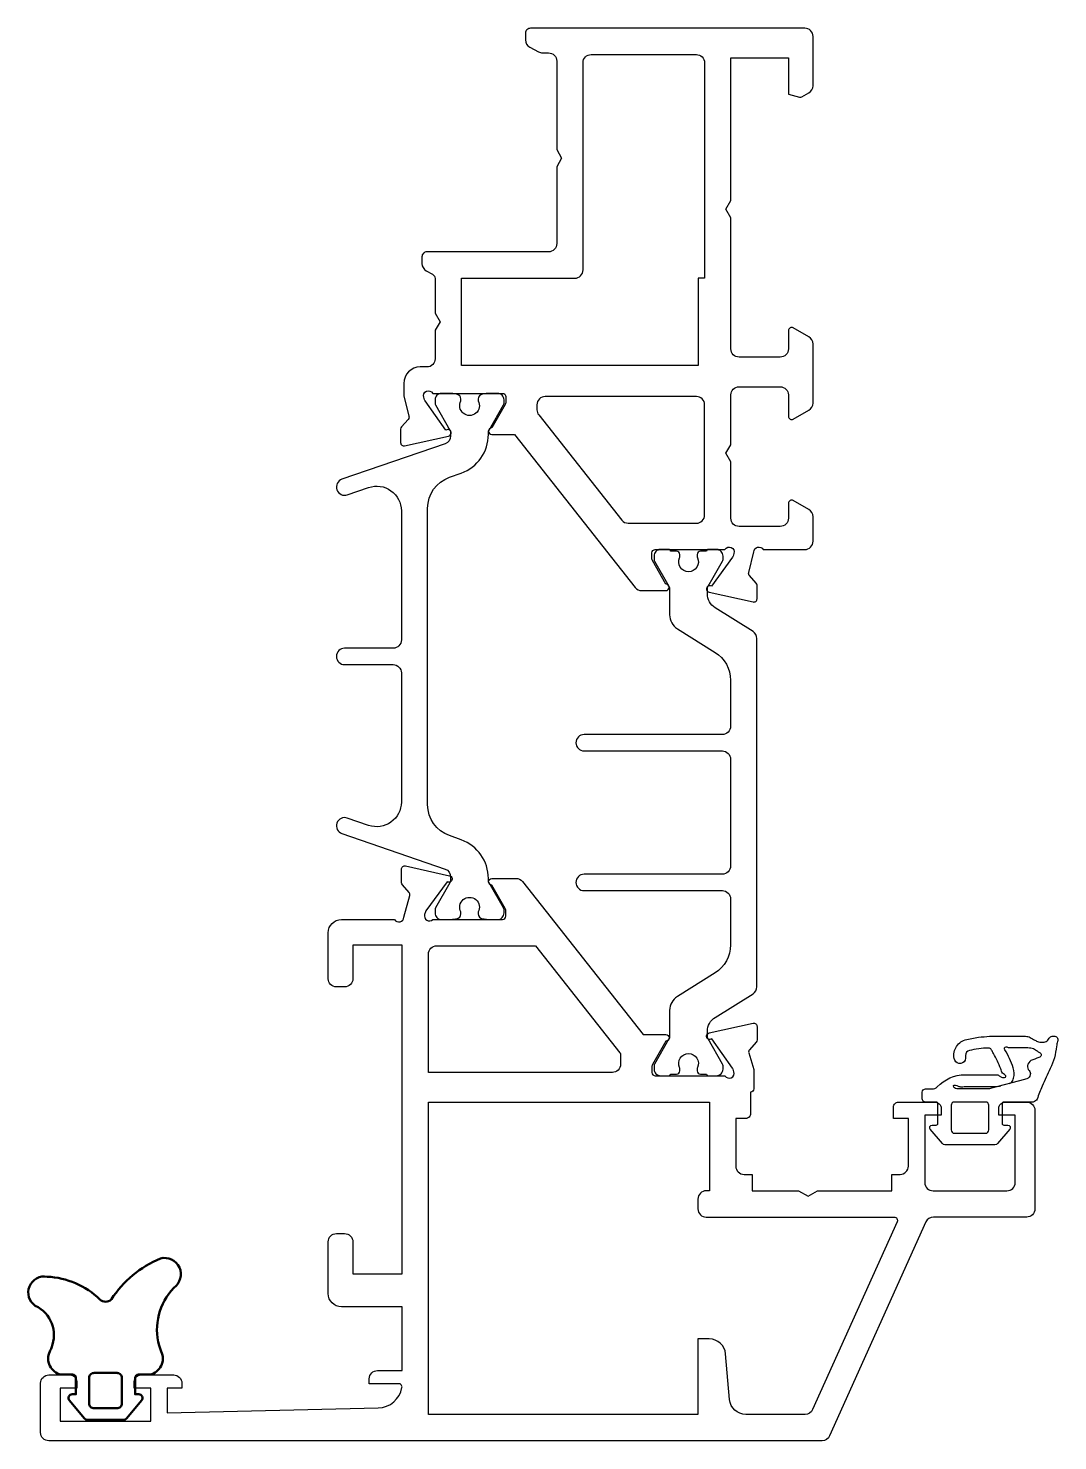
# Model space of a CAD drawing. Header units: millimetres. Extents: x 0 to 62.6, y 0 to 85.9.
import ezdxf

# ---------------------------------------------------------------- set-up
doc = ezdxf.new("R2010")
doc.units = ezdxf.units.MM
doc.layers.add('aluminium', color=4, linetype='Continuous')
doc.layers.add('rubber', color=1, linetype='Continuous')

msp = doc.modelspace()

# ---------------------------------------------------------------- linework, layer by layer
at = {"layer": 'aluminium'}
for points in [[(24.256, 72.3, 0.414214), (23.956, 72), (23.956, 71.594, 0.272375), (24.213, 71.157), (24.602, 70.941, -0.272375), (24.756, 70.679), (24.756, 68.57), (25.056, 68.05), (24.756, 67.53), (24.756, 65.8, -0.414214), (24.256, 65.3), (23.852, 65.3, 0.414213), (22.852, 64.3), (22.852, 63.697), (22.852, 63.547), (23.162, 62.308, -0.263193), (23.119, 62.116), (22.708, 61.659, 0.185256), (22.657, 61.525), (22.657, 60.701, 0.479656), (22.9, 60.505), (25.579, 61.099, 1.238134), (25.416, 61.455), (24.142, 63.241, -0.080897), (24.114, 63.299), (24.065, 63.459, -0.892534), (24.611, 63.697), (28.852, 63.697, -0.414214), (29.052, 63.497), (29.052, 63.123, -0.131652), (29.025, 63.023), (28.201, 61.597, 1), (28.201, 61.197), (29.581, 61.197), (36.933, 51.89, 0.229445), (37.326, 51.7), (38.802, 51.7, 1), (38.802, 52.1), (37.978, 53.526, -0.131652), (37.952, 53.626), (37.952, 54, -0.414214), (38.152, 54.2), (42.392, 54.2, -0.892534), (42.938, 53.962), (42.89, 53.803, -0.083094), (42.86, 53.744), (41.571, 51.969, 1.178332), (41.424, 51.603), (44.103, 51.009, 0.479656), (44.346, 51.204), (44.346, 52.028, 0.185256), (44.295, 52.162), (43.884, 52.619, -0.263193), (43.841, 52.811), (44.152, 54.05, -0.767327), (44.711, 54.2), (47.252, 54.2, 0.414214), (47.752, 54.7), (47.752, 56.192, 0.267949), (47.502, 56.625), (46.552, 57.173, 0.57735), (46.252, 57), (46.252, 56.1, -0.414214), (45.752, 55.6), (43.252, 55.6, -0.414214), (42.752, 56.1), (42.752, 59.525), (42.448, 60.05), (42.752, 60.575), (42.752, 63.601, -0.414214), (43.252, 64.1), (45.752, 64.1, -0.414214), (46.252, 63.6), (46.252, 62.3, 0.57735), (46.552, 62.127), (47.502, 62.675, 0.267949), (47.752, 63.108), (47.752, 66.692, 0.267949), (47.502, 67.125), (46.552, 67.673, 0.57735), (46.252, 67.5), (46.252, 66.4, -0.414214), (45.752, 65.9), (43.252, 65.9, -0.414214), (42.752, 66.4), (42.752, 74.38), (42.452, 74.9), (42.752, 75.42), (42.752, 84.1), (46.252, 84.1), (46.252, 81.886), (46.922, 81.707, 0.198912), (47.073, 81.727), (47.502, 81.974, 0.267949), (47.752, 82.407), (47.752, 85.4, 0.414214), (47.252, 85.9), (30.556, 85.9, 0.414214), (30.256, 85.6), (30.256, 85.194, 0.272375), (30.513, 84.757), (31.043, 84.463, 0.127458), (31.285, 84.4), (31.656, 84.4, -0.414214), (32.156, 83.9), (32.156, 78.52), (32.456, 78), (32.156, 77.48), (32.156, 72.8, -0.414214), (31.656, 72.3)], [(40.756, 65.4), (26.356, 65.4), (26.356, 70.7), (33.256, 70.7, 0.414214), (33.756, 71.2), (33.756, 83.8, -0.414213), (34.256, 84.3), (40.652, 84.3, -0.414214), (41.152, 83.8), (41.152, 70.7), (40.756, 70.7)], [(36.116, 55.99, 0.229445), (36.508, 55.8), (40.656, 55.8, 0.414214), (41.156, 56.3), (41.156, 63, 0.414214), (40.656, 63.5), (31.456, 63.5, 0.414214), (30.956, 63), (30.956, 62.695, 0.168732), (31.063, 62.385)], [(0.752, 0.5), (0.752, 3.5, -0.414214), (1.252, 4), (2.552, 4, -0.414214), (2.952, 3.6), (2.952, 3.2), (1.952, 3.2), (1.952, 1.2), (7.452, 1.2), (7.452, 3.2), (6.452, 3.2), (6.452, 3.6, -0.414214), (6.852, 4), (8.852, 4, -0.414214), (9.352, 3.5), (9.352, 3.2), (8.452, 3.2), (8.452, 1.7), (21.299, 2.001, 0.356257), (22.74, 3.235, 0.467488), (22.543, 3.47), (20.752, 3.47), (20.752, 3.77, -0.414214), (21.252, 4.27), (22.752, 4.27), (22.752, 8.147), (19.052, 8.147, -0.414213), (18.252, 8.947), (18.252, 12.097, -0.414214), (18.752, 12.597), (19.252, 12.597, -0.414214), (19.752, 12.097), (19.752, 10.147), (22.752, 10.147), (22.752, 19.577), (22.752, 30.147), (19.752, 30.147), (19.752, 28.097, -0.414214), (19.252, 27.597), (18.752, 27.597, -0.414214), (18.252, 28.097), (18.252, 30.897, -0.414214), (19.052, 31.697), (22.292, 31.697, 0.767326), (22.852, 31.847), (23.217, 33.155, 0.263193), (23.174, 33.347), (22.763, 33.804, -0.185256), (22.712, 33.938), (22.712, 34.762, -0.479656), (22.955, 34.958), (25.635, 34.364, -1.178332), (25.488, 33.997), (24.198, 32.222, 0.083094), (24.169, 32.163), (24.12, 32.004, 0.767334), (24.611, 31.697), (28.852, 31.697, 0.414214), (29.052, 31.897), (29.052, 32.27, 0.131652), (29.025, 32.37), (28.201, 33.797, -1), (28.201, 34.197), (29.677, 34.197, -0.229445), (30.07, 34.007), (37.422, 24.7), (38.802, 24.7, -1), (38.802, 24.3), (37.978, 22.874, 0.131652), (37.952, 22.774), (37.952, 22.4, 0.414214), (38.152, 22.2), (42.392, 22.2, 0.892542), (42.938, 22.438), (42.889, 22.598, 0.080897), (42.861, 22.655), (41.587, 24.442, -1.238134), (41.424, 24.797), (44.103, 25.391, -0.479656), (44.346, 25.196), (44.346, 24.372, -0.185256), (44.295, 24.238), (43.884, 23.781, 0.263193), (43.841, 23.589), (44.152, 22.574), (44.152, 21.4, -0.414214), (43.952, 21.2), (43.952, 21.2), (43.952, 19.9, -0.414214), (43.652, 19.6), (43.052, 19.6), (43.052, 16.7, 0.414214), (43.552, 16.2), (44.052, 16.2), (44.052, 15.2), (46.874, 15.2), (47.452, 14.866), (48.03, 15.2), (52.552, 15.2), (52.552, 16.2), (53.052, 16.2, 0.414214), (53.552, 16.7), (53.552, 19.6), (52.652, 19.6), (52.652, 20.3, -0.414214), (52.952, 20.6), (55.152, 20.6, -0.414214), (55.552, 20.2), (55.552, 19.8), (54.552, 19.8), (54.552, 15.7, 0.414214), (55.052, 15.2), (59.552, 15.2, 0.414214), (60.052, 15.7), (60.052, 19.8), (59.052, 19.8), (59.052, 20.2, -0.414214), (59.452, 20.6), (60.752, 20.6, -0.414214), (61.252, 20.1), (61.252, 14.1, -0.414214), (60.752, 13.6), (55.076, 13.6, 0.295071), (54.62, 13.305), (48.762, 0.295, -0.295071), (48.306, 0), (1.252, 0, -0.414214)], [(35.541, 22.4), (24.352, 22.4), (24.352, 29.6, -0.414214), (24.852, 30.1), (30.862, 30.1), (35.998, 23.599, -0.168732), (36.041, 23.475), (36.041, 22.9, -0.414214)], [(24.352, 20.6), (41.452, 20.6), (41.452, 15.2), (41.252, 15.2, 0.414214), (40.752, 14.7), (40.752, 14.1, 0.414214), (41.252, 13.6), (52.689, 13.6, -0.544317), (52.871, 13.318), (47.728, 1.895, -0.295071), (47.272, 1.6), (43.668, 1.6, -0.389031), (42.672, 2.513), (42.431, 5.283, 0.389031), (41.435, 6.197), (40.752, 6.197), (40.752, 1.6), (24.352, 1.6)]]:
    msp.add_lwpolyline(points, format="xyb", close=True, dxfattribs=at)
at = {"layer": 'rubber'}
for points in [[(19.089, 58.47, 1), (19.414, 57.525), (20.713, 57.972, -0.515034), (22.702, 56.554), (22.702, 48.697, -0.414214), (22.202, 48.197), (19.252, 48.197, 1), (19.252, 47.197), (22.202, 47.197, -0.414214), (22.702, 46.697), (22.702, 38.84, -0.515034), (20.713, 37.422), (19.414, 37.869, 1), (19.089, 36.923), (25.364, 34.763, -0.320103), (25.702, 34.29), (25.702, 34.083, -0.131652), (25.661, 33.933), (24.778, 32.403, 0.131652), (24.752, 32.303), (24.752, 32.097, 0.414214), (25.152, 31.697), (25.734, 31.697, 0.044632), (25.769, 31.7, -0.012287), (26.065, 31.746, 0.37684), (26.327, 32.043), (26.327, 32.156, -1.69614), (27.377, 32.156), (27.377, 32.043, 0.37684), (27.638, 31.746, -0.012287), (27.934, 31.7, 0.044632), (27.97, 31.697), (28.552, 31.697, 0.414214), (28.952, 32.097), (28.952, 32.303, 0.131652), (28.925, 32.403), (28.042, 33.933, -0.131652), (28.002, 34.083), (28.002, 34.19, 0.317203), (26.34, 36.545), (25.631, 36.798, -0.317203), (24.302, 38.682), (24.302, 56.711, -0.317203), (25.631, 58.595), (26.34, 58.848, 0.317203), (28.002, 61.203), (28.002, 61.311, -0.131652), (28.042, 61.461), (28.925, 62.99, 0.131652), (28.952, 63.09), (28.952, 63.297, 0.414214), (28.552, 63.697), (27.97, 63.697, 0.044632), (27.934, 63.694, -0.012287), (27.638, 63.648, 0.37684), (27.377, 63.35), (27.377, 63.237, -1.69614), (26.327, 63.237), (26.327, 63.35, 0.37684), (26.065, 63.648, -0.012287), (25.769, 63.694, 0.044632), (25.734, 63.697), (25.152, 63.697, 0.414214), (24.752, 63.297), (24.752, 63.09, 0.131652), (24.778, 62.99), (25.661, 61.461, -0.131652), (25.702, 61.311), (25.702, 61.104, -0.320103), (25.364, 60.631)], [(42.735, 34.953, -0.414214), (42.235, 34.453), (33.827, 34.453, 1), (33.827, 33.453), (42.235, 33.453, -0.414214), (42.735, 32.953), (42.735, 30.151, -0.258618), (41.795, 28.455), (39.497, 27.019, 0.258618), (39.027, 26.171), (39.027, 24.586, -0.131652), (38.986, 24.436), (38.103, 22.906, 0.131652), (38.077, 22.806), (38.077, 22.6, 0.414214), (38.477, 22.2), (38.977, 22.2, 0.414214), (39.077, 22.3), (39.452, 22.3, 0.414214), (39.652, 22.5), (39.652, 22.612, 0.109552), (39.633, 22.696, -0.548663), (40.177, 23.55, -0.548663), (40.72, 22.696, 0.109552), (40.702, 22.612), (40.702, 22.5, 0.414214), (40.902, 22.3), (41.277, 22.3, 0.414214), (41.377, 22.2), (41.877, 22.2, 0.414214), (42.277, 22.6), (42.277, 22.806, 0.131652), (42.25, 22.906), (41.367, 24.436, -0.131652), (41.327, 24.586), (41.327, 24.896, -0.258618), (41.797, 25.744), (44.1, 27.183, 0.258618), (44.335, 27.607), (44.335, 48.792, 0.258618), (44.1, 49.216), (41.797, 50.656, -0.258618), (41.327, 51.504), (41.327, 51.814, -0.131652), (41.367, 51.964), (41.677, 52.501), (42.25, 53.493, 0.131652), (42.277, 53.593), (42.277, 53.8, 0.414214), (41.877, 54.2), (41.377, 54.2, 0.414214), (41.277, 54.1), (40.902, 54.1, 0.414214), (40.702, 53.9), (40.702, 53.788, 0.109552), (40.72, 53.703, -0.548663), (40.177, 52.85, -0.548663), (39.633, 53.703, 0.109552), (39.652, 53.788), (39.652, 53.9, 0.414214), (39.452, 54.1), (39.077, 54.1, 0.414214), (38.977, 54.2), (38.477, 54.2, 0.414214), (38.077, 53.8), (38.077, 53.593, 0.131652), (38.103, 53.493), (38.986, 51.964, -0.131652), (39.027, 51.814), (39.027, 50.229, 0.258618), (39.497, 49.381), (41.795, 47.945, -0.258618), (42.735, 46.249), (42.735, 43.449, -0.414214), (42.235, 42.949), (33.827, 42.949, 1), (33.827, 41.949), (42.235, 41.949, -0.414214), (42.735, 41.449)], [(55.002, 19.2), (55.252, 19.2, 0.414214), (55.352, 19.3), (55.352, 20.5, 0.414214), (55.252, 20.6), (54.602, 20.6, -0.414214), (54.402, 20.8), (54.402, 21.2, -0.414214), (54.602, 21.4), (54.987, 21.4, 0.176327), (55.308, 21.517, -0.207909), (57.006, 22.259), (58.899, 22.261, -0.16407), (59.076, 22.202), (59.22, 22.109, 0.133911), (59.34, 22.085, 0.149412), (59.453, 22.113, 0.302776), (59.474, 22.196, 0.156156), (59.409, 22.268, -0.014426), (59.29, 22.353, -0.177793), (59.221, 22.472, 0.087704), (59.176, 22.621, 0.035566), (58.729, 23.55, 0.0025), (58.619, 23.763, 0.195686), (58.492, 23.869, 0.082311), (58.405, 23.883, 0.050141), (57.263, 23.723, 0.349731), (57.025, 23.438), (57.025, 23.259, -0.805421), (56.37, 23.15, -0.222141), (56.44, 23.904, -0.192219), (57.003, 24.379, -0.028883), (57.821, 24.535, -0.016757), (58.499, 24.6), (60.541, 24.6, -0.034247), (60.826, 24.587, -0.086161), (60.958, 24.531, -0.022832), (61.246, 24.364, 0.054192), (61.465, 24.264, 0.119377), (61.825, 24.242, 0.194696), (62.036, 24.362, 0.059282), (62.12, 24.481, -0.220126), (62.303, 24.6), (62.468, 24.6, -0.255227), (62.625, 24.476, -0.155596), (62.629, 24.279, 0.039888), (62.564, 23.982, -0.087136), (62.186, 22.634, 0.012498), (61.696, 21.563, 0.009783), (61.384, 20.783, -0.251998), (61.152, 20.6), (59.352, 20.6, 0.414214), (59.252, 20.5), (59.252, 19.3, 0.414214), (59.352, 19.2), (59.602, 19.2, -0.63707), (59.716, 18.954), (58.976, 18.071, -0.221695), (58.823, 18), (55.78, 18, -0.221695), (55.627, 18.071), (54.887, 18.954, -0.63707)], [(56.352, 20.6, 0.414214), (56.152, 20.4), (56.152, 18.9, 0.414214), (56.352, 18.7), (58.252, 18.7, 0.414214), (58.452, 18.9), (58.452, 20.4, 0.414214), (58.252, 20.6)]]:
    msp.add_lwpolyline(points, format="xyb", close=True, dxfattribs=at)
msp.add_lwpolyline([(59.679, 21.719, 0.127497), (59.818, 21.788, 0.104289), (59.957, 22.05, 0.145726), (59.935, 22.669, 0.06315), (59.42, 23.778, -0.098233), (59.396, 23.848, -0.185097), (59.411, 23.903, -0.353394), (59.593, 23.928, 0.131219), (59.639, 23.914, -0.011046), (60.544, 23.922, -0.011443), (60.921, 23.905, -0.120776), (61.235, 23.81, -0.051025), (61.45, 23.661, 0.099426), (61.524, 23.62, -0.155917), (61.598, 23.563), (61.609, 23.547, -0.330052), (61.603, 23.388, -0.248624), (61.495, 23.303, 0.008797), (61.009, 23.115, 0.22449), (60.805, 22.814, 0.253728), (60.904, 22.511, -0.231161), (60.973, 22.264, -0.265239), (60.753, 22, -0.042169), (60.623, 21.972), (58.617, 21.434, -0.065543), (58.359, 21.4), (56.496, 21.4, -0.363579), (56.3, 21.581, -0.418693), (56.344, 21.624, -0.075244), (56.5, 21.608, -0.052208), (56.583, 21.573, 0.123461), (56.774, 21.522, 0.059734), (56.945, 21.538, -0.062315), (57.065, 21.55), (58.879, 21.547, 0.074218), (59.169, 21.582)], format="xyb", dxfattribs=at)
at = {"layer": 'rubber', "linetype": 'Continuous', "lineweight": 50}
for points in [[(6.702, 4.023, 0.414214), (6.502, 3.823), (6.502, 2.823), (6.726, 2.823, -0.63707), (6.899, 2.453), (5.999, 1.38, -0.221695), (5.769, 1.273), (3.635, 1.273, -0.221695), (3.405, 1.38), (2.505, 2.453, -0.63707), (2.677, 2.823), (2.902, 2.823), (2.902, 3.823, 0.414214), (2.702, 4.023), (1.991, 4.023, -0.477948), (1.311, 5.423, 0.0417), (1.411, 5.66, 0.402089), (0.427, 8.209, -0.812103), (1.153, 9.975, -0.18185), (4.357, 8.596, 0.408111), (5.057, 8.602, -0.149201), (8.044, 11.085, -0.840975), (8.855, 9.305, 0.261651), (7.959, 5.785), (8.092, 5.423, -0.477948), (7.412, 4.023)], [(5.702, 3.823, 0.414214), (5.402, 4.123), (4.002, 4.123, 0.414214), (3.702, 3.823), (3.702, 2.273, 0.414214), (4.002, 1.973), (5.402, 1.973, 0.414214), (5.702, 2.273)]]:
    msp.add_lwpolyline(points, format="xyb", close=True, dxfattribs=at)

doc.saveas('drawing.dxf')
